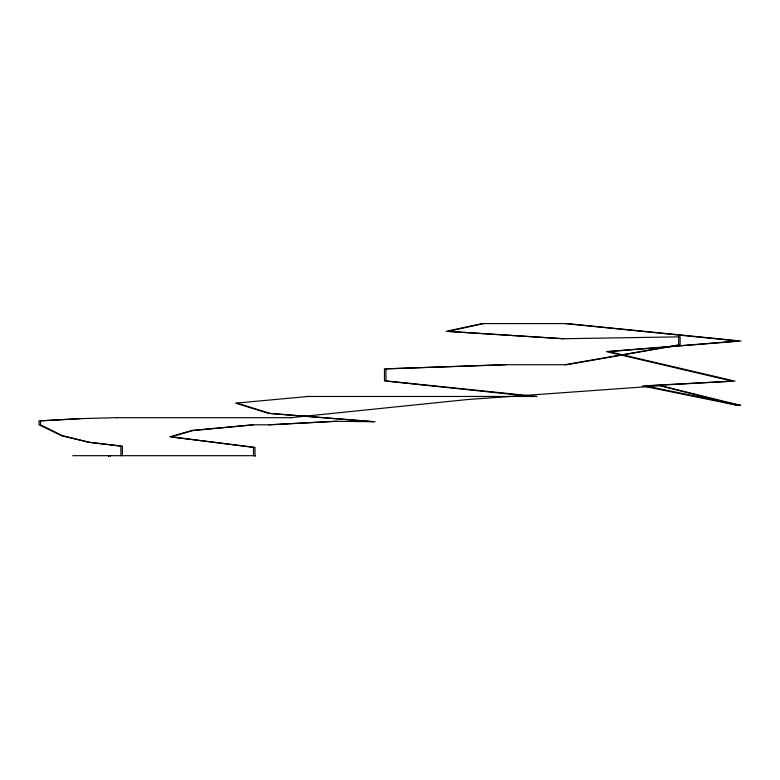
<?xml version="1.0" encoding="UTF-8"?>
<svg xmlns="http://www.w3.org/2000/svg" width="780" height="780" viewBox="0 0 780 780"><rect width="100%" height="100%" fill="white"/><g stroke="black" fill="none" stroke-linecap="round" stroke-linejoin="round"><path stroke-width="1.17" d="M483.756 323.573L447.993 331.344L563.569 338.735M564.944 364.718L678.629 344.916L678.629 336.843M290.657 417.68L467.279 399.555L660.66 385.72L740.532 405.346L737.392 405.346L642.466 385.944L732.176 381.127L606.401 351.604L738.026 341.035L565.081 323.573M308.119 396.464L235.667 403.162L268.671 413.39L373.347 421.746M336.59 421.278L270.017 424.798L253.519 424.798L193.05 430.502L171.639 436.819L253.519 447.389L253.519 455.686M253.519 424.798L191.909 430.502L169.718 436.819L255.002 447.389L255.002 456.427M80.633 418.645L40.482 420.869L40.482 424.788L62.624 435.757L88.861 442.289L120.89 446.16L120.89 455.686M268.535 424.798L335.644 421.278L375.112 421.746L270.017 413.39L237.247 403.162M505.83 364.718L385.944 368.872L385.944 380.923L537.108 396.464L306.969 396.464M116.912 417.68L80.34 418.645L39 420.869L39 424.788L61.639 435.757L89.417 442.289L122.372 446.16L122.372 455.686M116.63 417.68L291.291 417.68M72.764 455.686L255.002 455.686M531.823 396.464L384.462 380.923L384.462 368.872L505.294 364.718L566.855 364.718L680.111 344.916L680.111 336.843L563.375 338.735L446.18 331.344L482.372 323.573L566.855 323.573L741 341.035L608.849 351.604L734.994 381.127L645.528 385.944L740.532 405.346M660.143 385.72L737.392 405.346M110.146 455.686L110.146 456.427M108.615 455.686L108.615 456.427"/></g></svg>
